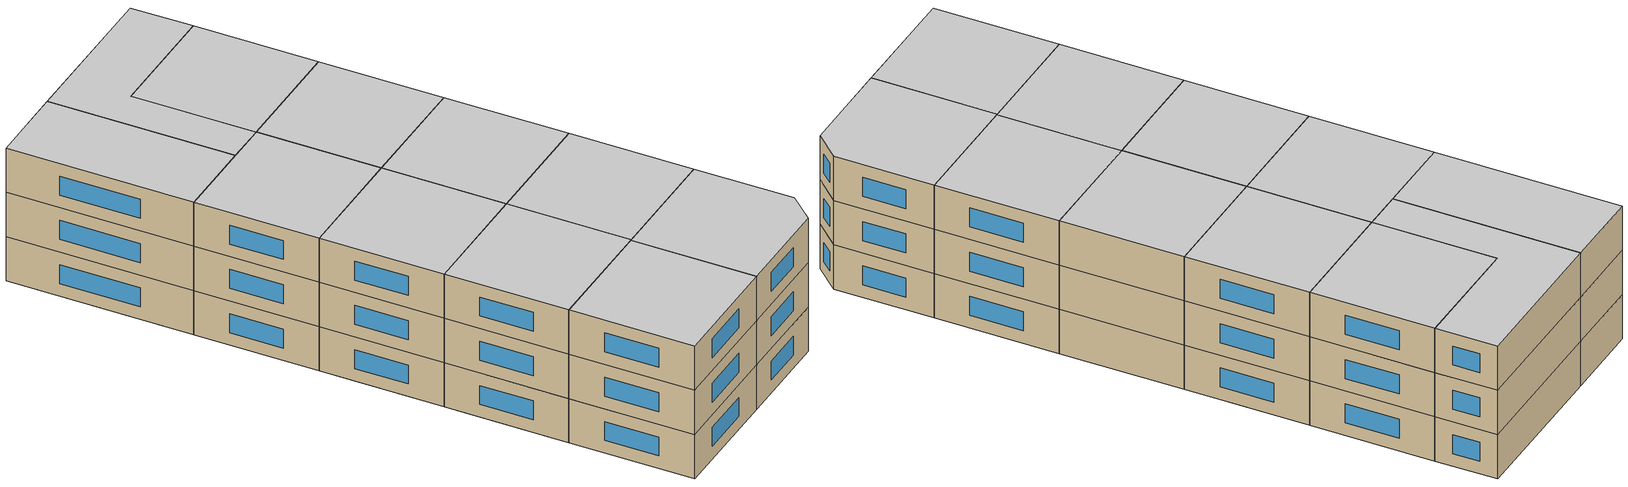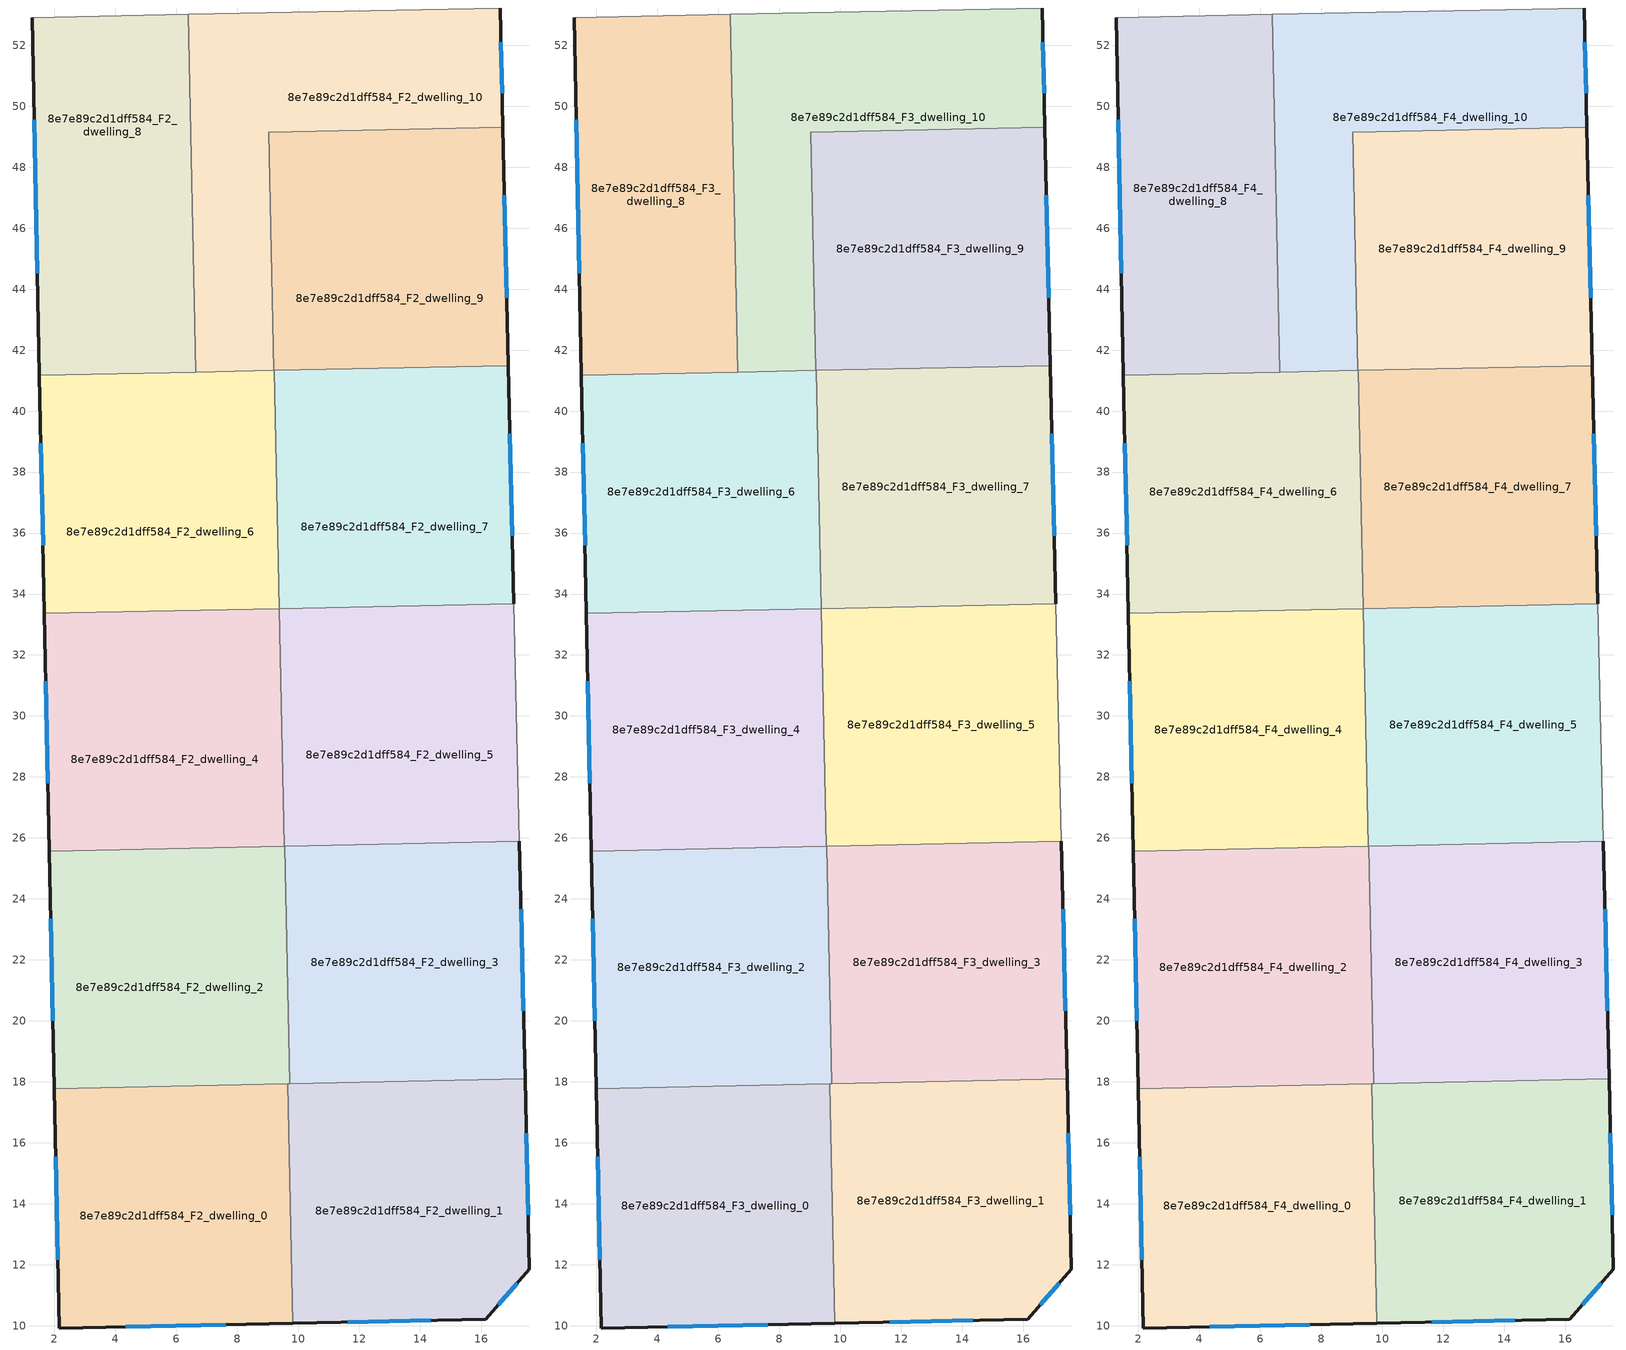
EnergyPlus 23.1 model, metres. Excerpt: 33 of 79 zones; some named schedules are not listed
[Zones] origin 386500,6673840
8e7e89c2d1dff584_F2_dwelling_0
 floor to 8e7e89c2d1dff584_F1_dwelling_2 (EU_floor_Construction): 9.65,17.94 9.66,17.29 2.01,17.13 2,17.78 z6
 floor adiabatic (EU_floor_Construction): 9.66,17.29 9.81,10.08 2.16,9.92 2.01,17.13 z6
 wall outside (EU_wall_Construction): 1.99,17.78 2.16,9.92 9.81,10.08 z6:9
 wall to 8e7e89c2d1dff584_F2_dwelling_1 (EU_wall_Construction): 9.81,10.08 9.65,17.94 z6:9
 wall to 8e7e89c2d1dff584_F2_dwelling_2 (EU_wall_Construction): 9.65,17.94 1.99,17.78 z6:9
 window (EU_Window_Construction): 4.34,9.97 7.62,10.04 / 2.04,15.53 2.11,12.17 z6.86:8.14
8e7e89c2d1dff584_F2_dwelling_1
 floor to 8e7e89c2d1dff584_F1_dwelling_1 (EU_floor_Construction): 17.45,17.45 17.58,11.86 16.15,10.21 9.81,10.08 9.66,17.29 z6
 floor to 8e7e89c2d1dff584_F1_dwelling_2 (EU_floor_Construction): 9.71,17.94 9.72,17.29 9.66,17.29 9.65,17.94 z6
 floor to 8e7e89c2d1dff584_F1_dwelling_3 (EU_floor_Construction): 17.43,18.1 17.45,17.45 9.72,17.29 9.71,17.94 z6
 wall outside (EU_wall_Construction): 9.81,10.08 16.15,10.21 17.58,11.86 17.43,18.1 z6:9
 wall to 8e7e89c2d1dff584_F2_dwelling_3 (EU_wall_Construction): 17.43,18.1 9.71,17.94 z6:9
 wall to 8e7e89c2d1dff584_F2_dwelling_2 (EU_wall_Construction): 9.71,17.94 9.65,17.94 z6:9
 window (EU_Window_Construction): 17.54,13.64 17.48,16.32 / 16.56,10.68 17.17,11.39 / 11.62,10.12 14.34,10.18 z6.86:8.14
8e7e89c2d1dff584_F2_dwelling_10
 floor to 8e7e89c2d1dff584_F1_dwelling_11 (EU_floor_Construction): 16.62,53.22 16.71,49.31 9.03,49.15 9.1,45.89 8.95,53.06 z6
 floor to 8e7e89c2d1dff584_F1_dwelling_10 (EU_floor_Construction): 8.95,53.06 9.09,45.89 6.54,45.84 6.39,53.01 z6
 floor to 8e7e89c2d1dff584_F1_dwelling_8 (EU_floor_Construction): 9.09,45.89 9.19,41.33 6.63,41.28 6.54,45.84 z6
 wall outside (EU_wall_Construction): 16.71,49.31 16.62,53.22 z6:9
 wall to 8e7e89c2d1dff584_F2_dwelling_8 (EU_wall_Construction): 6.39,53.01 6.63,41.28 z6:9
 wall adiabatic (EU_wall_Construction): 16.62,53.22 6.39,53.01 z6:9
 wall to 8e7e89c2d1dff584_F2_dwelling_9 (EU_wall_Construction): 9.19,41.33 9.03,49.15 16.71,49.31 z6:9
 wall to 8e7e89c2d1dff584_F2_dwelling_6 (EU_wall_Construction): 6.63,41.28 9.19,41.33 z6:9
 window (EU_Window_Construction): 16.68,50.43 16.64,52.11 z6.86:8.14
8e7e89c2d1dff584_F2_dwelling_2
 floor to 8e7e89c2d1dff584_F1_dwelling_2 (EU_floor_Construction): 9.58,24.43 9.71,17.94 2,17.78 1.86,24.27 z6
 floor to 8e7e89c2d1dff584_F1_dwelling_4 (EU_floor_Construction): 9.54,25.73 9.57,24.43 1.86,24.27 1.83,25.57 z6
 wall outside (EU_wall_Construction): 1.83,25.57 1.99,17.78 z6:9
 wall to 8e7e89c2d1dff584_F2_dwelling_3 (EU_wall_Construction): 9.71,17.94 9.55,25.73 z6:9
 wall to 8e7e89c2d1dff584_F2_dwelling_4 (EU_wall_Construction): 9.54,25.73 1.83,25.57 z6:9
 window (EU_Window_Construction): 1.88,23.34 1.95,20 z6.86:8.14
8e7e89c2d1dff584_F2_dwelling_3
 floor to 8e7e89c2d1dff584_F1_dwelling_5 (EU_floor_Construction): 17.25,25.89 17.28,24.59 9.58,24.43 9.55,25.73 z6
 floor adiabatic (EU_floor_Construction): 17.25,25.89 17.43,18.1 9.71,17.94 9.58,24.43 17.28,24.59 z6
 wall outside (EU_wall_Construction): 17.43,18.1 17.25,25.89 z6:9
 wall to 8e7e89c2d1dff584_F2_dwelling_5 (EU_wall_Construction): 17.25,25.89 9.55,25.73 z6:9
 window (EU_Window_Construction): 17.38,20.33 17.3,23.66 z6.86:8.14
8e7e89c2d1dff584_F2_dwelling_4
 floor to 8e7e89c2d1dff584_F1_dwelling_4 (EU_floor_Construction): 9.42,31.57 9.54,25.73 1.83,25.57 1.71,31.41 z6
 floor to 8e7e89c2d1dff584_F1_dwelling_6 (EU_floor_Construction): 9.37,33.52 9.41,31.58 1.71,31.41 1.67,33.37 z6
 wall outside (EU_wall_Construction): 1.67,33.37 1.83,25.57 z6:9
 wall to 8e7e89c2d1dff584_F2_dwelling_5 (EU_wall_Construction): 9.54,25.73 9.38,33.53 z6:9
 wall to 8e7e89c2d1dff584_F2_dwelling_6 (EU_wall_Construction): 9.37,33.52 1.67,33.37 z6:9
 window (EU_Window_Construction): 1.72,31.14 1.79,27.79 z6.86:8.14
8e7e89c2d1dff584_F2_dwelling_5
 floor to 8e7e89c2d1dff584_F1_dwelling_5 (EU_floor_Construction): 17.12,31.73 17.25,25.89 9.54,25.73 9.42,31.58 z6
 floor adiabatic (EU_floor_Construction): 17.07,33.69 17.12,31.73 9.42,31.58 9.38,33.53 z6
 wall adiabatic (EU_wall_Construction): 17.25,25.89 17.07,33.69 z6:9
 wall to 8e7e89c2d1dff584_F2_dwelling_7 (EU_wall_Construction): 17.07,33.69 9.38,33.53 z6:9
8e7e89c2d1dff584_F2_dwelling_6
 floor to 8e7e89c2d1dff584_F1_dwelling_6 (EU_floor_Construction): 9.26,38.73 9.37,33.53 1.67,33.37 1.56,38.57 z6
 floor adiabatic (EU_floor_Construction): 9.2,41.33 9.26,38.73 1.56,38.57 1.51,41.17 z6
 wall outside (EU_wall_Construction): 1.51,41.17 1.67,33.37 z6:9
 wall to 8e7e89c2d1dff584_F2_dwelling_7 (EU_wall_Construction): 9.37,33.53 9.2,41.33 z6:9
 wall to 8e7e89c2d1dff584_F2_dwelling_8 (EU_wall_Construction): 6.63,41.28 1.51,41.17 z6:9
 window (EU_Window_Construction): 1.55,38.94 1.62,35.6 z6.86:8.14
8e7e89c2d1dff584_F2_dwelling_7
 floor to 8e7e89c2d1dff584_F1_dwelling_9 (EU_floor_Construction): 16.89,41.49 16.95,38.89 9.26,38.73 9.2,41.33 z6
 floor adiabatic (EU_floor_Construction): 16.95,38.89 17.07,33.69 9.37,33.53 9.26,38.73 z6
 wall outside (EU_wall_Construction): 17.07,33.69 16.89,41.49 z6:9
 wall to 8e7e89c2d1dff584_F2_dwelling_9 (EU_wall_Construction): 16.89,41.49 9.2,41.33 z6:9
 window (EU_Window_Construction): 17.02,35.92 16.94,39.26 z6.86:8.14
8e7e89c2d1dff584_F2_dwelling_8
 floor to 8e7e89c2d1dff584_F1_dwelling_10 (EU_floor_Construction): 6.39,53.01 6.54,45.84 1.41,45.73 1.26,52.9 z6
 floor to 8e7e89c2d1dff584_F1_dwelling_8 (EU_floor_Construction): 6.54,45.84 6.63,41.28 1.51,41.17 1.41,45.73 z6
 wall outside (EU_wall_Construction): 1.26,52.9 1.51,41.17 z6:9
 wall adiabatic (EU_wall_Construction): 6.39,53.01 1.26,52.9 z6:9
 window (EU_Window_Construction): 1.33,49.55 1.44,44.52 z6.86:8.14
8e7e89c2d1dff584_F2_dwelling_9
 floor to 8e7e89c2d1dff584_F1_dwelling_9 (EU_floor_Construction): 16.78,46.05 16.89,41.49 9.2,41.33 9.1,45.89 z6
 floor to 8e7e89c2d1dff584_F1_dwelling_11 (EU_floor_Construction): 16.71,49.31 16.78,46.05 9.1,45.89 9.03,49.15 z6
 wall outside (EU_wall_Construction): 16.89,41.49 16.71,49.31 z6:9
 window (EU_Window_Construction): 16.84,43.73 16.76,47.08 z6.86:8.14
8e7e89c2d1dff584_F3_dwelling_0
 floor to 8e7e89c2d1dff584_F2_dwelling_0 (EU_floor_Construction): 9.65,17.94 9.81,10.08 2.16,9.92 1.99,17.78 z9
 wall outside (EU_wall_Construction): 1.99,17.78 2.16,9.92 9.81,10.08 z9:12
 wall to 8e7e89c2d1dff584_F3_dwelling_1 (EU_wall_Construction): 9.81,10.08 9.65,17.94 z9:12
 wall to 8e7e89c2d1dff584_F3_dwelling_2 (EU_wall_Construction): 9.65,17.94 1.99,17.78 z9:12
 window (EU_Window_Construction): 4.34,9.97 7.62,10.04 / 2.04,15.53 2.11,12.17 z9.86:11.14
8e7e89c2d1dff584_F3_dwelling_1
 floor to 8e7e89c2d1dff584_F2_dwelling_1 (EU_floor_Construction): 17.43,18.1 17.58,11.86 16.15,10.21 9.81,10.08 9.65,17.94 z9
 wall outside (EU_wall_Construction): 9.81,10.08 16.15,10.21 17.58,11.86 17.43,18.1 z9:12
 wall to 8e7e89c2d1dff584_F3_dwelling_3 (EU_wall_Construction): 17.43,18.1 9.71,17.94 z9:12
 wall to 8e7e89c2d1dff584_F3_dwelling_2 (EU_wall_Construction): 9.71,17.94 9.65,17.94 z9:12
 window (EU_Window_Construction): 17.54,13.64 17.48,16.32 / 16.56,10.68 17.17,11.39 / 11.62,10.12 14.34,10.18 z9.86:11.14
8e7e89c2d1dff584_F3_dwelling_10
 floor to 8e7e89c2d1dff584_F2_dwelling_10 (EU_floor_Construction): 16.62,53.22 16.71,49.31 9.03,49.15 9.19,41.33 6.63,41.28 6.39,53.01 z9
 wall outside (EU_wall_Construction): 16.71,49.31 16.62,53.22 z9:12
 wall to 8e7e89c2d1dff584_F3_dwelling_8 (EU_wall_Construction): 6.39,53.01 6.63,41.28 z9:12
 wall adiabatic (EU_wall_Construction): 16.62,53.22 6.39,53.01 z9:12
 wall to 8e7e89c2d1dff584_F3_dwelling_9 (EU_wall_Construction): 9.19,41.33 9.03,49.15 16.71,49.31 z9:12
 wall to 8e7e89c2d1dff584_F3_dwelling_6 (EU_wall_Construction): 6.63,41.28 9.19,41.33 z9:12
 window (EU_Window_Construction): 16.68,50.43 16.64,52.11 z9.86:11.14
8e7e89c2d1dff584_F3_dwelling_2
 floor to 8e7e89c2d1dff584_F2_dwelling_2 (EU_floor_Construction): 9.55,25.73 9.71,17.94 1.99,17.78 1.83,25.57 z9
 wall outside (EU_wall_Construction): 1.83,25.57 1.99,17.78 z9:12
 wall to 8e7e89c2d1dff584_F3_dwelling_3 (EU_wall_Construction): 9.71,17.94 9.55,25.73 z9:12
 wall to 8e7e89c2d1dff584_F3_dwelling_4 (EU_wall_Construction): 9.54,25.73 1.83,25.57 z9:12
 window (EU_Window_Construction): 1.88,23.34 1.95,20 z9.86:11.14
8e7e89c2d1dff584_F3_dwelling_3
 floor to 8e7e89c2d1dff584_F2_dwelling_3 (EU_floor_Construction): 17.25,25.89 17.43,18.1 9.71,17.94 9.55,25.73 z9
 wall outside (EU_wall_Construction): 17.43,18.1 17.25,25.89 z9:12
 wall to 8e7e89c2d1dff584_F3_dwelling_5 (EU_wall_Construction): 17.25,25.89 9.55,25.73 z9:12
 window (EU_Window_Construction): 17.38,20.33 17.3,23.66 z9.86:11.14
8e7e89c2d1dff584_F3_dwelling_4
 floor to 8e7e89c2d1dff584_F2_dwelling_4 (EU_floor_Construction): 9.38,33.53 9.54,25.73 1.83,25.57 1.67,33.37 z9
 wall outside (EU_wall_Construction): 1.67,33.37 1.83,25.57 z9:12
 wall to 8e7e89c2d1dff584_F3_dwelling_5 (EU_wall_Construction): 9.54,25.73 9.38,33.53 z9:12
 wall to 8e7e89c2d1dff584_F3_dwelling_6 (EU_wall_Construction): 9.37,33.52 1.67,33.37 z9:12
 window (EU_Window_Construction): 1.72,31.14 1.79,27.79 z9.86:11.14
8e7e89c2d1dff584_F3_dwelling_5
 floor to 8e7e89c2d1dff584_F2_dwelling_5 (EU_floor_Construction): 17.07,33.69 17.25,25.89 9.54,25.73 9.38,33.53 z9
 wall adiabatic (EU_wall_Construction): 17.25,25.89 17.07,33.69 z9:12
 wall to 8e7e89c2d1dff584_F3_dwelling_7 (EU_wall_Construction): 17.07,33.69 9.38,33.53 z9:12
8e7e89c2d1dff584_F3_dwelling_6
 floor to 8e7e89c2d1dff584_F2_dwelling_6 (EU_floor_Construction): 9.2,41.33 9.37,33.53 1.67,33.37 1.51,41.17 z9
 wall outside (EU_wall_Construction): 1.51,41.17 1.67,33.37 z9:12
 wall to 8e7e89c2d1dff584_F3_dwelling_7 (EU_wall_Construction): 9.37,33.53 9.2,41.33 z9:12
 wall to 8e7e89c2d1dff584_F3_dwelling_8 (EU_wall_Construction): 6.63,41.28 1.51,41.17 z9:12
 window (EU_Window_Construction): 1.55,38.94 1.62,35.6 z9.86:11.14
8e7e89c2d1dff584_F3_dwelling_7
 floor to 8e7e89c2d1dff584_F2_dwelling_7 (EU_floor_Construction): 16.89,41.49 17.07,33.69 9.37,33.53 9.2,41.33 z9
 wall outside (EU_wall_Construction): 17.07,33.69 16.89,41.49 z9:12
 wall to 8e7e89c2d1dff584_F3_dwelling_9 (EU_wall_Construction): 16.89,41.49 9.2,41.33 z9:12
 window (EU_Window_Construction): 17.02,35.92 16.94,39.26 z9.86:11.14
8e7e89c2d1dff584_F3_dwelling_8
 floor to 8e7e89c2d1dff584_F2_dwelling_8 (EU_floor_Construction): 6.39,53.01 6.63,41.28 1.51,41.17 1.26,52.9 z9
 wall outside (EU_wall_Construction): 1.26,52.9 1.51,41.17 z9:12
 wall adiabatic (EU_wall_Construction): 6.39,53.01 1.26,52.9 z9:12
 window (EU_Window_Construction): 1.33,49.55 1.44,44.52 z9.86:11.14
8e7e89c2d1dff584_F3_dwelling_9
 floor to 8e7e89c2d1dff584_F2_dwelling_9 (EU_floor_Construction): 16.71,49.31 16.89,41.49 9.19,41.33 9.03,49.15 z9
 wall outside (EU_wall_Construction): 16.89,41.49 16.71,49.31 z9:12
 window (EU_Window_Construction): 16.84,43.73 16.76,47.08 z9.86:11.14
8e7e89c2d1dff584_F4_dwelling_0
 floor to 8e7e89c2d1dff584_F3_dwelling_0 (EU_floor_Construction): 9.65,17.94 9.81,10.08 2.16,9.92 1.99,17.78 z12
 wall outside (EU_wall_Construction): 1.99,17.78 2.16,9.92 9.81,10.08 z12:15
 wall to 8e7e89c2d1dff584_F4_dwelling_1 (EU_wall_Construction): 9.81,10.08 9.65,17.94 z12:15
 wall to 8e7e89c2d1dff584_F4_dwelling_2 (EU_wall_Construction): 9.65,17.94 1.99,17.78 z12:15
 window (EU_Window_Construction): 4.34,9.97 7.62,10.04 / 2.04,15.53 2.11,12.17 z12.86:14.14
 ceiling to 8e7e89c2d1dff584_F5_dwelling_0 (EU_floor_Construction): 9.81,10.08 9.65,17.94 1.99,17.78 2.16,9.92 z15
8e7e89c2d1dff584_F4_dwelling_1
 floor to 8e7e89c2d1dff584_F3_dwelling_1 (EU_floor_Construction): 17.43,18.1 17.58,11.86 16.15,10.21 9.81,10.08 9.65,17.94 z12
 wall outside (EU_wall_Construction): 9.81,10.08 16.15,10.21 17.58,11.86 17.43,18.1 z12:15
 wall to 8e7e89c2d1dff584_F4_dwelling_3 (EU_wall_Construction): 17.43,18.1 9.71,17.94 z12:15
 wall to 8e7e89c2d1dff584_F4_dwelling_2 (EU_wall_Construction): 9.71,17.94 9.65,17.94 z12:15
 window (EU_Window_Construction): 17.54,13.64 17.48,16.32 / 16.56,10.68 17.17,11.39 / 11.62,10.12 14.34,10.18 z12.86:14.14
 ceiling to 8e7e89c2d1dff584_F5_dwelling_1 (EU_floor_Construction): 16.15,10.21 17.58,11.86 17.43,18.1 9.65,17.94 9.81,10.08 z15
8e7e89c2d1dff584_F4_dwelling_10
 floor to 8e7e89c2d1dff584_F3_dwelling_10 (EU_floor_Construction): 16.62,53.22 16.71,49.31 9.03,49.15 9.19,41.33 6.63,41.28 6.39,53.01 z12
 wall outside (EU_wall_Construction): 16.71,49.31 16.62,53.22 z12:15
 wall to 8e7e89c2d1dff584_F4_dwelling_8 (EU_wall_Construction): 6.39,53.01 6.63,41.28 z12:15
 wall adiabatic (EU_wall_Construction): 16.62,53.22 6.39,53.01 z12:15
 wall to 8e7e89c2d1dff584_F4_dwelling_9 (EU_wall_Construction): 9.19,41.33 9.03,49.15 16.71,49.31 z12:15
 wall to 8e7e89c2d1dff584_F4_dwelling_6 (EU_wall_Construction): 6.63,41.28 9.19,41.33 z12:15
 window (EU_Window_Construction): 16.68,50.43 16.64,52.11 z12.86:14.14
 ceiling to 8e7e89c2d1dff584_F5_dwelling_10 (EU_floor_Construction): 9.19,41.33 9.03,49.15 16.71,49.31 16.62,53.22 6.39,53.01 6.63,41.28 z15
8e7e89c2d1dff584_F4_dwelling_2
 floor to 8e7e89c2d1dff584_F3_dwelling_2 (EU_floor_Construction): 9.55,25.73 9.71,17.94 1.99,17.78 1.83,25.57 z12
 wall outside (EU_wall_Construction): 1.83,25.57 1.99,17.78 z12:15
 wall to 8e7e89c2d1dff584_F4_dwelling_3 (EU_wall_Construction): 9.71,17.94 9.55,25.73 z12:15
 wall to 8e7e89c2d1dff584_F4_dwelling_4 (EU_wall_Construction): 9.54,25.73 1.83,25.57 z12:15
 window (EU_Window_Construction): 1.88,23.34 1.95,20 z12.86:14.14
 ceiling to 8e7e89c2d1dff584_F5_dwelling_2 (EU_floor_Construction): 9.71,17.94 9.55,25.73 1.83,25.57 1.99,17.78 z15
8e7e89c2d1dff584_F4_dwelling_3
 floor to 8e7e89c2d1dff584_F3_dwelling_3 (EU_floor_Construction): 17.25,25.89 17.43,18.1 9.71,17.94 9.55,25.73 z12
 wall outside (EU_wall_Construction): 17.43,18.1 17.25,25.89 z12:15
 wall to 8e7e89c2d1dff584_F4_dwelling_5 (EU_wall_Construction): 17.25,25.89 9.55,25.73 z12:15
 window (EU_Window_Construction): 17.38,20.33 17.3,23.66 z12.86:14.14
 ceiling to 8e7e89c2d1dff584_F5_dwelling_3 (EU_floor_Construction): 17.43,18.1 17.25,25.89 9.55,25.73 9.71,17.94 z15
8e7e89c2d1dff584_F4_dwelling_4
 floor to 8e7e89c2d1dff584_F3_dwelling_4 (EU_floor_Construction): 9.38,33.53 9.54,25.73 1.83,25.57 1.67,33.37 z12
 wall outside (EU_wall_Construction): 1.67,33.37 1.83,25.57 z12:15
 wall to 8e7e89c2d1dff584_F4_dwelling_5 (EU_wall_Construction): 9.54,25.73 9.38,33.53 z12:15
 wall to 8e7e89c2d1dff584_F4_dwelling_6 (EU_wall_Construction): 9.37,33.52 1.67,33.37 z12:15
 window (EU_Window_Construction): 1.72,31.14 1.79,27.79 z12.86:14.14
 ceiling to 8e7e89c2d1dff584_F5_dwelling_4 (EU_floor_Construction): 9.54,25.73 9.38,33.53 1.67,33.37 1.83,25.57 z15
8e7e89c2d1dff584_F4_dwelling_5
 floor to 8e7e89c2d1dff584_F3_dwelling_5 (EU_floor_Construction): 17.07,33.69 17.25,25.89 9.54,25.73 9.38,33.53 z12
 wall adiabatic (EU_wall_Construction): 17.25,25.89 17.07,33.69 z12:15
 wall to 8e7e89c2d1dff584_F4_dwelling_7 (EU_wall_Construction): 17.07,33.69 9.38,33.53 z12:15
 ceiling to 8e7e89c2d1dff584_F5_dwelling_5 (EU_floor_Construction): 17.25,25.89 17.07,33.69 9.38,33.53 9.54,25.73 z15
8e7e89c2d1dff584_F4_dwelling_6
 floor to 8e7e89c2d1dff584_F3_dwelling_6 (EU_floor_Construction): 9.2,41.33 9.37,33.53 1.67,33.37 1.51,41.17 z12
 wall outside (EU_wall_Construction): 1.51,41.17 1.67,33.37 z12:15
 wall to 8e7e89c2d1dff584_F4_dwelling_7 (EU_wall_Construction): 9.37,33.53 9.2,41.33 z12:15
 wall to 8e7e89c2d1dff584_F4_dwelling_8 (EU_wall_Construction): 6.63,41.28 1.51,41.17 z12:15
 window (EU_Window_Construction): 1.55,38.94 1.62,35.6 z12.86:14.14
 ceiling to 8e7e89c2d1dff584_F5_dwelling_6 (EU_floor_Construction): 9.37,33.53 9.2,41.33 1.51,41.17 1.67,33.37 z15
8e7e89c2d1dff584_F4_dwelling_7
 floor to 8e7e89c2d1dff584_F3_dwelling_7 (EU_floor_Construction): 16.89,41.49 17.07,33.69 9.37,33.53 9.2,41.33 z12
 wall outside (EU_wall_Construction): 17.07,33.69 16.89,41.49 z12:15
 wall to 8e7e89c2d1dff584_F4_dwelling_9 (EU_wall_Construction): 16.89,41.49 9.2,41.33 z12:15
 window (EU_Window_Construction): 17.02,35.92 16.94,39.26 z12.86:14.14
 ceiling to 8e7e89c2d1dff584_F5_dwelling_7 (EU_floor_Construction): 17.07,33.69 16.89,41.49 9.2,41.33 9.37,33.53 z15
8e7e89c2d1dff584_F4_dwelling_8
 floor to 8e7e89c2d1dff584_F3_dwelling_8 (EU_floor_Construction): 6.39,53.01 6.63,41.28 1.51,41.17 1.26,52.9 z12
 wall outside (EU_wall_Construction): 1.26,52.9 1.51,41.17 z12:15
 wall adiabatic (EU_wall_Construction): 6.39,53.01 1.26,52.9 z12:15
 window (EU_Window_Construction): 1.33,49.55 1.44,44.52 z12.86:14.14
 ceiling to 8e7e89c2d1dff584_F5_dwelling_8 (EU_floor_Construction): 6.63,41.28 6.39,53.01 1.26,52.9 1.51,41.17 z15
8e7e89c2d1dff584_F4_dwelling_9
 floor to 8e7e89c2d1dff584_F3_dwelling_9 (EU_floor_Construction): 16.71,49.31 16.89,41.49 9.19,41.33 9.03,49.15 z12
 wall outside (EU_wall_Construction): 16.89,41.49 16.71,49.31 z12:15
 window (EU_Window_Construction): 16.84,43.73 16.76,47.08 z12.86:14.14
 ceiling to 8e7e89c2d1dff584_F5_dwelling_9 (EU_floor_Construction): 16.89,41.49 16.71,49.31 9.03,49.15 9.19,41.33 z15
[Building]
EU S2 Campaign: North Axis=0; Terrain=City; Solar Distribution=FullExterior
[Site:Location]
Helsinki-Vantaa.AP: Latitude=60.317; Longitude=24.963; Time Zone=2; Elevation=54.6
[SizingPeriod:WeatherFileDays]
AnnualSizingPeriod: Begin Month=1; Begin Day of Month=1; End Month=12; End Day of Month=31; Day of Week for Start Day=Monday; Use Weather File Daylight Saving Period=No; Use Weather File Rain and Snow Indicators=No
[MATERIAL]
EU_InternalMass_Material: Roughness=MediumRough; Thickness=0.1; Conductivity=1; Density=1800; Specific Heat=900; Thermal Absorptance=0.9; Solar Absorptance=0.7; Visible Absorptance=0.7
[MATERIAL:NOMASS] Roughness=MediumRough; Thermal Absorptance=0.9; Solar Absorptance=0.7; Visible Absorptance=0.7
Name | Thermal Resistance
EU_wall_NoMass | 1.10183
EU_floor_NoMass | 1.70606
[WINDOWMATERIAL:SIMPLEGLAZINGSYSTEM]
EU_Window_SimpleGlazing: UFactor=3.11035; Solar Heat Gain Coefficient=0.8; Visible Transmittance=0.8
[CONSTRUCTION]
EU_wall_Construction: EU_wall_NoMass
EU_floor_Construction: EU_floor_NoMass
EU_Window_Construction: EU_Window_SimpleGlazing
EU_InternalMass_Construction: EU_InternalMass_Material
[ZONE] Type=1; Multiplier=1; Ceiling Height=autocalculate; Floor Area=autocalculate; Part of Total Floor Area=Yes
Name | Volume
8e7e89c2d1dff584_F2_dwelling_0; 8e7e89c2d1dff584_F3_dwelling_0; 8e7e89c2d1dff584_F4_dwelling_0 | 180.339
8e7e89c2d1dff584_F2_dwelling_1; 8e7e89c2d1dff584_F3_dwelling_1; 8e7e89c2d1dff584_F4_dwelling_1 | 180.328
8e7e89c2d1dff584_F2_dwelling_10; 8e7e89c2d1dff584_F3_dwelling_10; 8e7e89c2d1dff584_F4_dwelling_10 | 180.319
8e7e89c2d1dff584_F2_dwelling_2; 8e7e89c2d1dff584_F3_dwelling_2; 8e7e89c2d1dff584_F4_dwelling_2 | 180.344
8e7e89c2d1dff584_F2_dwelling_3; 8e7e89c2d1dff584_F3_dwelling_3; 8e7e89c2d1dff584_F4_dwelling_3 | 180.335
8e7e89c2d1dff584_F2_dwelling_4; 8e7e89c2d1dff584_F3_dwelling_4; 8e7e89c2d1dff584_F4_dwelling_4 | 180.318
8e7e89c2d1dff584_F2_dwelling_5; 8e7e89c2d1dff584_F3_dwelling_5; 8e7e89c2d1dff584_F4_dwelling_5 | 180.322
8e7e89c2d1dff584_F2_dwelling_6; 8e7e89c2d1dff584_F3_dwelling_6; 8e7e89c2d1dff584_F4_dwelling_6 | 180.325
8e7e89c2d1dff584_F2_dwelling_7; 8e7e89c2d1dff584_F3_dwelling_7; 8e7e89c2d1dff584_F4_dwelling_7 | 180.331
8e7e89c2d1dff584_F2_dwelling_8; 8e7e89c2d1dff584_F3_dwelling_8; 8e7e89c2d1dff584_F4_dwelling_8 | 180.357
8e7e89c2d1dff584_F2_dwelling_9; 8e7e89c2d1dff584_F3_dwelling_9; 8e7e89c2d1dff584_F4_dwelling_9 | 180.316
[INTERNALMASS] Construction=EU_InternalMass_Construction
Name | Zone or ZoneList | Surface Area
8e7e89c2d1dff584_F2_dwelling_0_EU_InternalMass | 8e7e89c2d1dff584_F2_dwelling_0 | 60.1138
8e7e89c2d1dff584_F2_dwelling_1_EU_InternalMass | 8e7e89c2d1dff584_F2_dwelling_1 | 60.1099
8e7e89c2d1dff584_F2_dwelling_2_EU_InternalMass | 8e7e89c2d1dff584_F2_dwelling_2 | 60.1144
8e7e89c2d1dff584_F2_dwelling_3_EU_InternalMass | 8e7e89c2d1dff584_F2_dwelling_3 | 60.1138
8e7e89c2d1dff584_F2_dwelling_4_EU_InternalMass | 8e7e89c2d1dff584_F2_dwelling_4 | 60.1058
8e7e89c2d1dff584_F2_dwelling_5_EU_InternalMass | 8e7e89c2d1dff584_F2_dwelling_5 | 60.1073
8e7e89c2d1dff584_F2_dwelling_6_EU_InternalMass | 8e7e89c2d1dff584_F2_dwelling_6 | 60.1068
8e7e89c2d1dff584_F2_dwelling_7_EU_InternalMass | 8e7e89c2d1dff584_F2_dwelling_7 | 60.1102
8e7e89c2d1dff584_F2_dwelling_8_EU_InternalMass | 8e7e89c2d1dff584_F2_dwelling_8 | 60.1194
8e7e89c2d1dff584_F2_dwelling_9_EU_InternalMass | 8e7e89c2d1dff584_F2_dwelling_9 | 60.105
8e7e89c2d1dff584_F2_dwelling_10_EU_InternalMass | 8e7e89c2d1dff584_F2_dwelling_10 | 60.1069
8e7e89c2d1dff584_F3_dwelling_0_EU_InternalMass | 8e7e89c2d1dff584_F3_dwelling_0 | 60.1138
8e7e89c2d1dff584_F3_dwelling_1_EU_InternalMass | 8e7e89c2d1dff584_F3_dwelling_1 | 60.1099
8e7e89c2d1dff584_F3_dwelling_2_EU_InternalMass | 8e7e89c2d1dff584_F3_dwelling_2 | 60.1144
8e7e89c2d1dff584_F3_dwelling_3_EU_InternalMass | 8e7e89c2d1dff584_F3_dwelling_3 | 60.1138
8e7e89c2d1dff584_F3_dwelling_4_EU_InternalMass | 8e7e89c2d1dff584_F3_dwelling_4 | 60.1058
8e7e89c2d1dff584_F3_dwelling_5_EU_InternalMass | 8e7e89c2d1dff584_F3_dwelling_5 | 60.1073
8e7e89c2d1dff584_F3_dwelling_6_EU_InternalMass | 8e7e89c2d1dff584_F3_dwelling_6 | 60.1068
8e7e89c2d1dff584_F3_dwelling_7_EU_InternalMass | 8e7e89c2d1dff584_F3_dwelling_7 | 60.1102
8e7e89c2d1dff584_F3_dwelling_8_EU_InternalMass | 8e7e89c2d1dff584_F3_dwelling_8 | 60.1194
8e7e89c2d1dff584_F3_dwelling_9_EU_InternalMass | 8e7e89c2d1dff584_F3_dwelling_9 | 60.105
8e7e89c2d1dff584_F3_dwelling_10_EU_InternalMass | 8e7e89c2d1dff584_F3_dwelling_10 | 60.1069
8e7e89c2d1dff584_F4_dwelling_0_EU_InternalMass | 8e7e89c2d1dff584_F4_dwelling_0 | 60.1138
8e7e89c2d1dff584_F4_dwelling_1_EU_InternalMass | 8e7e89c2d1dff584_F4_dwelling_1 | 60.1099
8e7e89c2d1dff584_F4_dwelling_2_EU_InternalMass | 8e7e89c2d1dff584_F4_dwelling_2 | 60.1144
8e7e89c2d1dff584_F4_dwelling_3_EU_InternalMass | 8e7e89c2d1dff584_F4_dwelling_3 | 60.1138
8e7e89c2d1dff584_F4_dwelling_4_EU_InternalMass | 8e7e89c2d1dff584_F4_dwelling_4 | 60.1058
8e7e89c2d1dff584_F4_dwelling_5_EU_InternalMass | 8e7e89c2d1dff584_F4_dwelling_5 | 60.1073
8e7e89c2d1dff584_F4_dwelling_6_EU_InternalMass | 8e7e89c2d1dff584_F4_dwelling_6 | 60.1068
8e7e89c2d1dff584_F4_dwelling_7_EU_InternalMass | 8e7e89c2d1dff584_F4_dwelling_7 | 60.1102
8e7e89c2d1dff584_F4_dwelling_8_EU_InternalMass | 8e7e89c2d1dff584_F4_dwelling_8 | 60.1194
8e7e89c2d1dff584_F4_dwelling_9_EU_InternalMass | 8e7e89c2d1dff584_F4_dwelling_9 | 60.105
8e7e89c2d1dff584_F4_dwelling_10_EU_InternalMass | 8e7e89c2d1dff584_F4_dwelling_10 | 60.1069
[OTHEREQUIPMENT] Fuel Type=Electricity; Design Level Calculation Method=Watts/Area; Power per Zone Floor Area=1; Fraction Latent=0; Fraction Radiant=0; Fraction Lost=0; Carbon Dioxide Generation Rate=0; EndUse Subcategory=EU_Step8_InternalGains
Name | Zone or ZoneList or Space or SpaceList | Schedule
EU_Step8_InternalGain_8e7e89c2d1dff584_F2_dwelling_0_f000 | 8e7e89c2d1dff584_F2_dwelling_0 | EU_Step8_GainSchedule_8e7e89c2d1dff584_F2_dwelling_0_f000
EU_Step8_InternalGain_8e7e89c2d1dff584_F2_dwelling_1_f000 | 8e7e89c2d1dff584_F2_dwelling_1 | EU_Step8_GainSchedule_8e7e89c2d1dff584_F2_dwelling_1_f000
EU_Step8_InternalGain_8e7e89c2d1dff584_F2_dwelling_2_f000 | 8e7e89c2d1dff584_F2_dwelling_2 | EU_Step8_GainSchedule_8e7e89c2d1dff584_F2_dwelling_2_f000
EU_Step8_InternalGain_8e7e89c2d1dff584_F2_dwelling_3_f000 | 8e7e89c2d1dff584_F2_dwelling_3 | EU_Step8_GainSchedule_8e7e89c2d1dff584_F2_dwelling_3_f000
EU_Step8_InternalGain_8e7e89c2d1dff584_F2_dwelling_4_f000 | 8e7e89c2d1dff584_F2_dwelling_4 | EU_Step8_GainSchedule_8e7e89c2d1dff584_F2_dwelling_4_f000
EU_Step8_InternalGain_8e7e89c2d1dff584_F2_dwelling_5_f000 | 8e7e89c2d1dff584_F2_dwelling_5 | EU_Step8_GainSchedule_8e7e89c2d1dff584_F2_dwelling_5_f000
EU_Step8_InternalGain_8e7e89c2d1dff584_F2_dwelling_6_f000 | 8e7e89c2d1dff584_F2_dwelling_6 | EU_Step8_GainSchedule_8e7e89c2d1dff584_F2_dwelling_6_f000
EU_Step8_InternalGain_8e7e89c2d1dff584_F2_dwelling_7_f000 | 8e7e89c2d1dff584_F2_dwelling_7 | EU_Step8_GainSchedule_8e7e89c2d1dff584_F2_dwelling_7_f000
EU_Step8_InternalGain_8e7e89c2d1dff584_F2_dwelling_8_f000 | 8e7e89c2d1dff584_F2_dwelling_8 | EU_Step8_GainSchedule_8e7e89c2d1dff584_F2_dwelling_8_f000
EU_Step8_InternalGain_8e7e89c2d1dff584_F2_dwelling_9_f000 | 8e7e89c2d1dff584_F2_dwelling_9 | EU_Step8_GainSchedule_8e7e89c2d1dff584_F2_dwelling_9_f000
EU_Step8_InternalGain_8e7e89c2d1dff584_F2_dwelling_10_f000 | 8e7e89c2d1dff584_F2_dwelling_10 | EU_Step8_GainSchedule_8e7e89c2d1dff584_F2_dwelling_10_f000
EU_Step8_InternalGain_8e7e89c2d1dff584_F3_dwelling_0_f000 | 8e7e89c2d1dff584_F3_dwelling_0 | EU_Step8_GainSchedule_8e7e89c2d1dff584_F3_dwelling_0_f000
EU_Step8_InternalGain_8e7e89c2d1dff584_F3_dwelling_1_f000 | 8e7e89c2d1dff584_F3_dwelling_1 | EU_Step8_GainSchedule_8e7e89c2d1dff584_F3_dwelling_1_f000
EU_Step8_InternalGain_8e7e89c2d1dff584_F3_dwelling_2_f000 | 8e7e89c2d1dff584_F3_dwelling_2 | EU_Step8_GainSchedule_8e7e89c2d1dff584_F3_dwelling_2_f000
EU_Step8_InternalGain_8e7e89c2d1dff584_F3_dwelling_3_f000 | 8e7e89c2d1dff584_F3_dwelling_3 | EU_Step8_GainSchedule_8e7e89c2d1dff584_F3_dwelling_3_f000
EU_Step8_InternalGain_8e7e89c2d1dff584_F3_dwelling_4_f000 | 8e7e89c2d1dff584_F3_dwelling_4 | EU_Step8_GainSchedule_8e7e89c2d1dff584_F3_dwelling_4_f000
EU_Step8_InternalGain_8e7e89c2d1dff584_F3_dwelling_5_f000 | 8e7e89c2d1dff584_F3_dwelling_5 | EU_Step8_GainSchedule_8e7e89c2d1dff584_F3_dwelling_5_f000
EU_Step8_InternalGain_8e7e89c2d1dff584_F3_dwelling_6_f000 | 8e7e89c2d1dff584_F3_dwelling_6 | EU_Step8_GainSchedule_8e7e89c2d1dff584_F3_dwelling_6_f000
EU_Step8_InternalGain_8e7e89c2d1dff584_F3_dwelling_7_f000 | 8e7e89c2d1dff584_F3_dwelling_7 | EU_Step8_GainSchedule_8e7e89c2d1dff584_F3_dwelling_7_f000
EU_Step8_InternalGain_8e7e89c2d1dff584_F3_dwelling_8_f000 | 8e7e89c2d1dff584_F3_dwelling_8 | EU_Step8_GainSchedule_8e7e89c2d1dff584_F3_dwelling_8_f000
EU_Step8_InternalGain_8e7e89c2d1dff584_F3_dwelling_9_f000 | 8e7e89c2d1dff584_F3_dwelling_9 | EU_Step8_GainSchedule_8e7e89c2d1dff584_F3_dwelling_9_f000
EU_Step8_InternalGain_8e7e89c2d1dff584_F3_dwelling_10_f000 | 8e7e89c2d1dff584_F3_dwelling_10 | EU_Step8_GainSchedule_8e7e89c2d1dff584_F3_dwelling_10_f000
EU_Step8_InternalGain_8e7e89c2d1dff584_F4_dwelling_0_f000 | 8e7e89c2d1dff584_F4_dwelling_0 | EU_Step8_GainSchedule_8e7e89c2d1dff584_F4_dwelling_0_f000
EU_Step8_InternalGain_8e7e89c2d1dff584_F4_dwelling_1_f000 | 8e7e89c2d1dff584_F4_dwelling_1 | EU_Step8_GainSchedule_8e7e89c2d1dff584_F4_dwelling_1_f000
EU_Step8_InternalGain_8e7e89c2d1dff584_F4_dwelling_2_f000 | 8e7e89c2d1dff584_F4_dwelling_2 | EU_Step8_GainSchedule_8e7e89c2d1dff584_F4_dwelling_2_f000
EU_Step8_InternalGain_8e7e89c2d1dff584_F4_dwelling_3_f000 | 8e7e89c2d1dff584_F4_dwelling_3 | EU_Step8_GainSchedule_8e7e89c2d1dff584_F4_dwelling_3_f000
EU_Step8_InternalGain_8e7e89c2d1dff584_F4_dwelling_4_f000 | 8e7e89c2d1dff584_F4_dwelling_4 | EU_Step8_GainSchedule_8e7e89c2d1dff584_F4_dwelling_4_f000
EU_Step8_InternalGain_8e7e89c2d1dff584_F4_dwelling_5_f000 | 8e7e89c2d1dff584_F4_dwelling_5 | EU_Step8_GainSchedule_8e7e89c2d1dff584_F4_dwelling_5_f000
EU_Step8_InternalGain_8e7e89c2d1dff584_F4_dwelling_6_f000 | 8e7e89c2d1dff584_F4_dwelling_6 | EU_Step8_GainSchedule_8e7e89c2d1dff584_F4_dwelling_6_f000
EU_Step8_InternalGain_8e7e89c2d1dff584_F4_dwelling_7_f000 | 8e7e89c2d1dff584_F4_dwelling_7 | EU_Step8_GainSchedule_8e7e89c2d1dff584_F4_dwelling_7_f000
EU_Step8_InternalGain_8e7e89c2d1dff584_F4_dwelling_8_f000 | 8e7e89c2d1dff584_F4_dwelling_8 | EU_Step8_GainSchedule_8e7e89c2d1dff584_F4_dwelling_8_f000
EU_Step8_InternalGain_8e7e89c2d1dff584_F4_dwelling_9_f000 | 8e7e89c2d1dff584_F4_dwelling_9 | EU_Step8_GainSchedule_8e7e89c2d1dff584_F4_dwelling_9_f000
EU_Step8_InternalGain_8e7e89c2d1dff584_F4_dwelling_10_f000 | 8e7e89c2d1dff584_F4_dwelling_10 | EU_Step8_GainSchedule_8e7e89c2d1dff584_F4_dwelling_10_f000
[ZONEVENTILATION:DESIGNFLOWRATE] Schedule=EU_AlwaysOn; Design Flow Rate Calculation Method=AirChanges/Hour; Air Changes per Hour=0.756316; Ventilation Type=Natural; Fan Pressure Rise=0; Fan Total Efficiency=1; Constant Term Coefficient=1; Temperature Term Coefficient=0; Velocity Term Coefficient=0; Velocity Squared Term Coefficient=0; Minimum Indoor Temperature=-100; Maximum Indoor Temperature=100; Delta Temperature=-100; Minimum Outdoor Temperature=-100; Maximum Outdoor Temperature=100; Maximum Wind Speed=40
Name | Zone or ZoneList or Space or SpaceList
EU_ConstantAir_8e7e89c2d1dff584_F2_dwelling_0 | 8e7e89c2d1dff584_F2_dwelling_0
EU_ConstantAir_8e7e89c2d1dff584_F2_dwelling_1 | 8e7e89c2d1dff584_F2_dwelling_1
EU_ConstantAir_8e7e89c2d1dff584_F2_dwelling_2 | 8e7e89c2d1dff584_F2_dwelling_2
EU_ConstantAir_8e7e89c2d1dff584_F2_dwelling_3 | 8e7e89c2d1dff584_F2_dwelling_3
EU_ConstantAir_8e7e89c2d1dff584_F2_dwelling_4 | 8e7e89c2d1dff584_F2_dwelling_4
EU_ConstantAir_8e7e89c2d1dff584_F2_dwelling_5 | 8e7e89c2d1dff584_F2_dwelling_5
EU_ConstantAir_8e7e89c2d1dff584_F2_dwelling_6 | 8e7e89c2d1dff584_F2_dwelling_6
EU_ConstantAir_8e7e89c2d1dff584_F2_dwelling_7 | 8e7e89c2d1dff584_F2_dwelling_7
EU_ConstantAir_8e7e89c2d1dff584_F2_dwelling_8 | 8e7e89c2d1dff584_F2_dwelling_8
EU_ConstantAir_8e7e89c2d1dff584_F2_dwelling_9 | 8e7e89c2d1dff584_F2_dwelling_9
EU_ConstantAir_8e7e89c2d1dff584_F2_dwelling_10 | 8e7e89c2d1dff584_F2_dwelling_10
EU_ConstantAir_8e7e89c2d1dff584_F3_dwelling_0 | 8e7e89c2d1dff584_F3_dwelling_0
EU_ConstantAir_8e7e89c2d1dff584_F3_dwelling_1 | 8e7e89c2d1dff584_F3_dwelling_1
EU_ConstantAir_8e7e89c2d1dff584_F3_dwelling_2 | 8e7e89c2d1dff584_F3_dwelling_2
EU_ConstantAir_8e7e89c2d1dff584_F3_dwelling_3 | 8e7e89c2d1dff584_F3_dwelling_3
EU_ConstantAir_8e7e89c2d1dff584_F3_dwelling_4 | 8e7e89c2d1dff584_F3_dwelling_4
EU_ConstantAir_8e7e89c2d1dff584_F3_dwelling_5 | 8e7e89c2d1dff584_F3_dwelling_5
EU_ConstantAir_8e7e89c2d1dff584_F3_dwelling_6 | 8e7e89c2d1dff584_F3_dwelling_6
EU_ConstantAir_8e7e89c2d1dff584_F3_dwelling_7 | 8e7e89c2d1dff584_F3_dwelling_7
EU_ConstantAir_8e7e89c2d1dff584_F3_dwelling_8 | 8e7e89c2d1dff584_F3_dwelling_8
EU_ConstantAir_8e7e89c2d1dff584_F3_dwelling_9 | 8e7e89c2d1dff584_F3_dwelling_9
EU_ConstantAir_8e7e89c2d1dff584_F3_dwelling_10 | 8e7e89c2d1dff584_F3_dwelling_10
EU_ConstantAir_8e7e89c2d1dff584_F4_dwelling_0 | 8e7e89c2d1dff584_F4_dwelling_0
EU_ConstantAir_8e7e89c2d1dff584_F4_dwelling_1 | 8e7e89c2d1dff584_F4_dwelling_1
EU_ConstantAir_8e7e89c2d1dff584_F4_dwelling_2 | 8e7e89c2d1dff584_F4_dwelling_2
EU_ConstantAir_8e7e89c2d1dff584_F4_dwelling_3 | 8e7e89c2d1dff584_F4_dwelling_3
EU_ConstantAir_8e7e89c2d1dff584_F4_dwelling_4 | 8e7e89c2d1dff584_F4_dwelling_4
EU_ConstantAir_8e7e89c2d1dff584_F4_dwelling_5 | 8e7e89c2d1dff584_F4_dwelling_5
EU_ConstantAir_8e7e89c2d1dff584_F4_dwelling_6 | 8e7e89c2d1dff584_F4_dwelling_6
EU_ConstantAir_8e7e89c2d1dff584_F4_dwelling_7 | 8e7e89c2d1dff584_F4_dwelling_7
EU_ConstantAir_8e7e89c2d1dff584_F4_dwelling_8 | 8e7e89c2d1dff584_F4_dwelling_8
EU_ConstantAir_8e7e89c2d1dff584_F4_dwelling_9 | 8e7e89c2d1dff584_F4_dwelling_9
EU_ConstantAir_8e7e89c2d1dff584_F4_dwelling_10 | 8e7e89c2d1dff584_F4_dwelling_10
[HVACTEMPLATE:ZONE:IDEALLOADSAIRSYSTEM] System Availability Schedule=EU_AlwaysOn; Maximum Heating Supply Air Temperature=50; Minimum Cooling Supply Air Temperature=13; Maximum Heating Supply Air Humidity Ratio=0.0156; Minimum Cooling Supply Air Humidity Ratio=0.0077; Heating Limit=NoLimit; Cooling Limit=NoLimit; Heating Availability Schedule=EU_AlwaysOn; Cooling Availability Schedule=EU_CoolingOff; Dehumidification Control Type=ConstantSensibleHeatRatio; Cooling Sensible Heat Ratio=0.7; Dehumidification Setpoint=60; Humidification Control Type=None; Humidification Setpoint=30; Outdoor Air Method=None; Outdoor Air Flow Rate per Person=0.00944; Outdoor Air Flow Rate per Zone Floor Area=0; Outdoor Air Flow Rate per Zone=0; Demand Controlled Ventilation Type=None; Outdoor Air Economizer Type=NoEconomizer; Heat Recovery Type=None; Sensible Heat Recovery Effectiveness=0.7; Latent Heat Recovery Effectiveness=0.65
Name | Template Thermostat
8e7e89c2d1dff584_F2_dwelling_0 | EU_HeatOnly_8e7e89c2d1dff584_F2_dwelling_0
8e7e89c2d1dff584_F2_dwelling_1 | EU_HeatOnly_8e7e89c2d1dff584_F2_dwelling_1
8e7e89c2d1dff584_F2_dwelling_2 | EU_HeatOnly_8e7e89c2d1dff584_F2_dwelling_2
8e7e89c2d1dff584_F2_dwelling_3 | EU_HeatOnly_8e7e89c2d1dff584_F2_dwelling_3
8e7e89c2d1dff584_F2_dwelling_4 | EU_HeatOnly_8e7e89c2d1dff584_F2_dwelling_4
8e7e89c2d1dff584_F2_dwelling_5 | EU_HeatOnly_8e7e89c2d1dff584_F2_dwelling_5
8e7e89c2d1dff584_F2_dwelling_6 | EU_HeatOnly_8e7e89c2d1dff584_F2_dwelling_6
8e7e89c2d1dff584_F2_dwelling_7 | EU_HeatOnly_8e7e89c2d1dff584_F2_dwelling_7
8e7e89c2d1dff584_F2_dwelling_8 | EU_HeatOnly_8e7e89c2d1dff584_F2_dwelling_8
8e7e89c2d1dff584_F2_dwelling_9 | EU_HeatOnly_8e7e89c2d1dff584_F2_dwelling_9
8e7e89c2d1dff584_F2_dwelling_10 | EU_HeatOnly_8e7e89c2d1dff584_F2_dwelling_10
8e7e89c2d1dff584_F3_dwelling_0 | EU_HeatOnly_8e7e89c2d1dff584_F3_dwelling_0
8e7e89c2d1dff584_F3_dwelling_1 | EU_HeatOnly_8e7e89c2d1dff584_F3_dwelling_1
8e7e89c2d1dff584_F3_dwelling_2 | EU_HeatOnly_8e7e89c2d1dff584_F3_dwelling_2
8e7e89c2d1dff584_F3_dwelling_3 | EU_HeatOnly_8e7e89c2d1dff584_F3_dwelling_3
8e7e89c2d1dff584_F3_dwelling_4 | EU_HeatOnly_8e7e89c2d1dff584_F3_dwelling_4
8e7e89c2d1dff584_F3_dwelling_5 | EU_HeatOnly_8e7e89c2d1dff584_F3_dwelling_5
8e7e89c2d1dff584_F3_dwelling_6 | EU_HeatOnly_8e7e89c2d1dff584_F3_dwelling_6
8e7e89c2d1dff584_F3_dwelling_7 | EU_HeatOnly_8e7e89c2d1dff584_F3_dwelling_7
8e7e89c2d1dff584_F3_dwelling_8 | EU_HeatOnly_8e7e89c2d1dff584_F3_dwelling_8
8e7e89c2d1dff584_F3_dwelling_9 | EU_HeatOnly_8e7e89c2d1dff584_F3_dwelling_9
8e7e89c2d1dff584_F3_dwelling_10 | EU_HeatOnly_8e7e89c2d1dff584_F3_dwelling_10
8e7e89c2d1dff584_F4_dwelling_0 | EU_HeatOnly_8e7e89c2d1dff584_F4_dwelling_0
8e7e89c2d1dff584_F4_dwelling_1 | EU_HeatOnly_8e7e89c2d1dff584_F4_dwelling_1
8e7e89c2d1dff584_F4_dwelling_2 | EU_HeatOnly_8e7e89c2d1dff584_F4_dwelling_2
8e7e89c2d1dff584_F4_dwelling_3 | EU_HeatOnly_8e7e89c2d1dff584_F4_dwelling_3
8e7e89c2d1dff584_F4_dwelling_4 | EU_HeatOnly_8e7e89c2d1dff584_F4_dwelling_4
8e7e89c2d1dff584_F4_dwelling_5 | EU_HeatOnly_8e7e89c2d1dff584_F4_dwelling_5
8e7e89c2d1dff584_F4_dwelling_6 | EU_HeatOnly_8e7e89c2d1dff584_F4_dwelling_6
8e7e89c2d1dff584_F4_dwelling_7 | EU_HeatOnly_8e7e89c2d1dff584_F4_dwelling_7
8e7e89c2d1dff584_F4_dwelling_8 | EU_HeatOnly_8e7e89c2d1dff584_F4_dwelling_8
8e7e89c2d1dff584_F4_dwelling_9 | EU_HeatOnly_8e7e89c2d1dff584_F4_dwelling_9
8e7e89c2d1dff584_F4_dwelling_10 | EU_HeatOnly_8e7e89c2d1dff584_F4_dwelling_10
[SIZING:ZONE] Zone Cooling Design Supply Air Temperature Input Method=SupplyAirTemperature; Zone Cooling Design Supply Air Temperature=13; Zone Heating Design Supply Air Temperature Input Method=SupplyAirTemperature; Zone Heating Design Supply Air Temperature=50; Zone Cooling Design Supply Air Humidity Ratio=0.008; Zone Heating Design Supply Air Humidity Ratio=0.008; Cooling Design Air Flow Method=DesignDay; Cooling Design Air Flow Rate=0; Cooling Minimum Air Flow per Zone Floor Area=0.000762; Cooling Minimum Air Flow=0; Cooling Minimum Air Flow Fraction=0.2; Heating Design Air Flow Method=DesignDay; Heating Design Air Flow Rate=0; Heating Maximum Air Flow per Zone Floor Area=0.002032; Heating Maximum Air Flow=0.141576; Heating Maximum Air Flow Fraction=0.3; Account for Dedicated Outdoor Air System=No; Dedicated Outdoor Air System Control Strategy=NeutralSupplyAir; Dedicated Outdoor Air Low Setpoint Temperature for Design=autosize; Dedicated Outdoor Air High Setpoint Temperature for Design=autosize; Zone Load Sizing Method=Sensible Load Only No Latent Load; Zone Latent Cooling Design Supply Air Humidity Ratio Input Method=HumidityRatioDifference; Zone Cooling Design Supply Air Humidity Ratio Difference=0.005; Zone Latent Heating Design Supply Air Humidity Ratio Input Method=HumidityRatioDifference; Zone Humidification Design Supply Air Humidity Ratio Difference=0.005
8e7e89c2d1dff584_F2_dwelling_0; 8e7e89c2d1dff584_F2_dwelling_1; 8e7e89c2d1dff584_F2_dwelling_2; 8e7e89c2d1dff584_F2_dwelling_3; 8e7e89c2d1dff584_F2_dwelling_4; 8e7e89c2d1dff584_F2_dwelling_5; 8e7e89c2d1dff584_F2_dwelling_6; 8e7e89c2d1dff584_F2_dwelling_7; 8e7e89c2d1dff584_F2_dwelling_8; 8e7e89c2d1dff584_F2_dwelling_9; 8e7e89c2d1dff584_F2_dwelling_10; 8e7e89c2d1dff584_F3_dwelling_0; 8e7e89c2d1dff584_F3_dwelling_1; 8e7e89c2d1dff584_F3_dwelling_2; 8e7e89c2d1dff584_F3_dwelling_3; 8e7e89c2d1dff584_F3_dwelling_4; 8e7e89c2d1dff584_F3_dwelling_5; 8e7e89c2d1dff584_F3_dwelling_6; 8e7e89c2d1dff584_F3_dwelling_7; 8e7e89c2d1dff584_F3_dwelling_8; 8e7e89c2d1dff584_F3_dwelling_9; 8e7e89c2d1dff584_F3_dwelling_10; 8e7e89c2d1dff584_F4_dwelling_0; 8e7e89c2d1dff584_F4_dwelling_1; 8e7e89c2d1dff584_F4_dwelling_2; 8e7e89c2d1dff584_F4_dwelling_3; 8e7e89c2d1dff584_F4_dwelling_4; 8e7e89c2d1dff584_F4_dwelling_5; 8e7e89c2d1dff584_F4_dwelling_6; 8e7e89c2d1dff584_F4_dwelling_7; 8e7e89c2d1dff584_F4_dwelling_8; 8e7e89c2d1dff584_F4_dwelling_9; 8e7e89c2d1dff584_F4_dwelling_10
[SCHEDULE:FILE] Column Number=1; Rows to Skip at Top=0; Number of Hours of Data=8760; Column Separator=Comma; Interpolate to Timestep=No; Minutes per Item=60; Adjust Schedule for Daylight Savings=Yes
Name | File
EU_Step8_GainSchedule_8e7e89c2d1dff584_F2_dwelling_0_f000 | ../../schedules/8e7e89c2d1dff584/8e7e89c2d1dff584_F2_dwelling_0_f000_gain.csv
EU_Step8_GainSchedule_8e7e89c2d1dff584_F2_dwelling_1_f000 | ../../schedules/8e7e89c2d1dff584/8e7e89c2d1dff584_F2_dwelling_1_f000_gain.csv
EU_Step8_GainSchedule_8e7e89c2d1dff584_F2_dwelling_2_f000 | ../../schedules/8e7e89c2d1dff584/8e7e89c2d1dff584_F2_dwelling_2_f000_gain.csv
EU_Step8_GainSchedule_8e7e89c2d1dff584_F2_dwelling_3_f000 | ../../schedules/8e7e89c2d1dff584/8e7e89c2d1dff584_F2_dwelling_3_f000_gain.csv
EU_Step8_GainSchedule_8e7e89c2d1dff584_F2_dwelling_4_f000 | ../../schedules/8e7e89c2d1dff584/8e7e89c2d1dff584_F2_dwelling_4_f000_gain.csv
EU_Step8_GainSchedule_8e7e89c2d1dff584_F2_dwelling_5_f000 | ../../schedules/8e7e89c2d1dff584/8e7e89c2d1dff584_F2_dwelling_5_f000_gain.csv
EU_Step8_GainSchedule_8e7e89c2d1dff584_F2_dwelling_6_f000 | ../../schedules/8e7e89c2d1dff584/8e7e89c2d1dff584_F2_dwelling_6_f000_gain.csv
EU_Step8_GainSchedule_8e7e89c2d1dff584_F2_dwelling_7_f000 | ../../schedules/8e7e89c2d1dff584/8e7e89c2d1dff584_F2_dwelling_7_f000_gain.csv
EU_Step8_GainSchedule_8e7e89c2d1dff584_F2_dwelling_8_f000 | ../../schedules/8e7e89c2d1dff584/8e7e89c2d1dff584_F2_dwelling_8_f000_gain.csv
EU_Step8_GainSchedule_8e7e89c2d1dff584_F2_dwelling_9_f000 | ../../schedules/8e7e89c2d1dff584/8e7e89c2d1dff584_F2_dwelling_9_f000_gain.csv
EU_Step8_GainSchedule_8e7e89c2d1dff584_F2_dwelling_10_f000 | ../../schedules/8e7e89c2d1dff584/8e7e89c2d1dff584_F2_dwelling_10_f000_gain.csv
EU_Step8_GainSchedule_8e7e89c2d1dff584_F3_dwelling_0_f000 | ../../schedules/8e7e89c2d1dff584/8e7e89c2d1dff584_F3_dwelling_0_f000_gain.csv
EU_Step8_GainSchedule_8e7e89c2d1dff584_F3_dwelling_1_f000 | ../../schedules/8e7e89c2d1dff584/8e7e89c2d1dff584_F3_dwelling_1_f000_gain.csv
EU_Step8_GainSchedule_8e7e89c2d1dff584_F3_dwelling_2_f000 | ../../schedules/8e7e89c2d1dff584/8e7e89c2d1dff584_F3_dwelling_2_f000_gain.csv
EU_Step8_GainSchedule_8e7e89c2d1dff584_F3_dwelling_3_f000 | ../../schedules/8e7e89c2d1dff584/8e7e89c2d1dff584_F3_dwelling_3_f000_gain.csv
EU_Step8_GainSchedule_8e7e89c2d1dff584_F3_dwelling_4_f000 | ../../schedules/8e7e89c2d1dff584/8e7e89c2d1dff584_F3_dwelling_4_f000_gain.csv
EU_Step8_GainSchedule_8e7e89c2d1dff584_F3_dwelling_5_f000 | ../../schedules/8e7e89c2d1dff584/8e7e89c2d1dff584_F3_dwelling_5_f000_gain.csv
